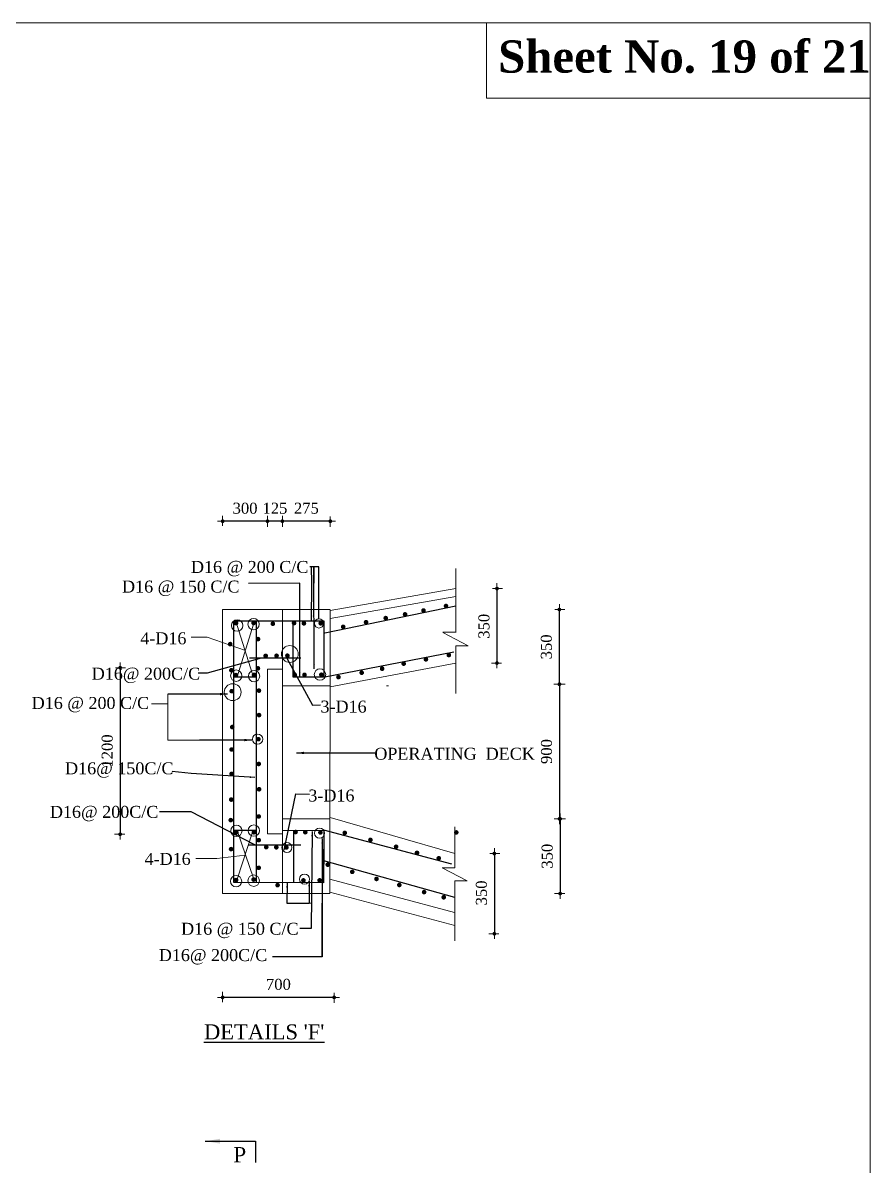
# Model space of a CAD drawing. Header units: inches. Extents: x -1277702 to 350617, y -622745 to 1282697.
# Drawn here: x -749285 to -731948, y 931288 to 954666 of the extents above; entities that cross this region are included whole.
import ezdxf

# ---------------------------------------------------------------- set-up
doc = ezdxf.new("R2010")
doc.units = ezdxf.units.IN
doc.header["$LTSCALE"] = 600
doc.header["$MEASUREMENT"] = 0
doc.linetypes.add('DASHED', pattern=[0.75, 0.5, -0.25])
doc.linetypes.add('DASHED2', pattern=[0.375, 0.25, -0.125])
for name, color, linetype, lineweight in [('arrow', 6, 'Continuous', 15), ('DIM', 140, 'Continuous', 15), ('DIMENSION', 3, 'Continuous', 15), ('LINE', 7, 'Continuous', 20)]:
    doc.layers.add(name, color=color, linetype=linetype, lineweight=lineweight)
doc.layers.add('ROD', color=1, linetype='Continuous')
doc.layers.add('TEXT', color=7, linetype='Continuous')
doc.styles.add('REGULAR', font='times.ttf', dxfattribs={"height": 200})
doc.styles.add('t250', font='times.ttf', dxfattribs={"height": 250})
doc.styles.add('time 180', font='times.ttf', dxfattribs={"height": 180})
doc.styles.add('TIMES', font='times.ttf')
doc.dimstyles.new('DOT3', dxfattribs={"dimtxt": 250, "dimasz": 1.5, "dimexe": 700, "dimexo": 500, "dimgap": 150, "dimtad": 1, "dimdec": 0, "dimzin": 0, "dimdsep": 46, "dimtxsty": 'TIMES', "dimblk1": 'DD', "dimblk2": 'DD', "dimsah": 1, "dimcen": 0, "dimse1": 1, "dimse2": 1, "dimclrd": 256, "dimclre": 256, "dimclrt": 256, "dimadec": 0, "dimazin": 0, "dimtfac": 1, "dimtdec": 0, "dimtofl": 0, "dimtmove": 0, "dimatfit": 3, "dimldrblk": 'DD', "dimfxl": 1, "dimtolj": 1, "dimtzin": 0, "dimarcsym": 0})
doc.dimstyles.new('sec', dxfattribs={"dimtxt": 180, "dimasz": 300, "dimexe": 0.18, "dimexo": 0.0625, "dimgap": 0.09, "dimtad": 0, "dimtih": 1, "dimtoh": 1, "dimdec": 0, "dimzin": 0, "dimdsep": 46, "dimtxsty": 'REGULAR', "dimcen": 0.09, "dimadec": 0, "dimazin": 0, "dimtfac": 1, "dimtdec": 0, "dimtofl": 0, "dimtmove": 0, "dimatfit": 3, "dimfxl": 1, "dimtolj": 1, "dimtzin": 0, "dimarcsym": 0})
doc.dimstyles.get("Standard").update_dxf_attribs({"dimtxt": 100, "dimasz": 0.18, "dimexe": 0.18, "dimexo": 0.0625, "dimgap": 0.09, "dimtad": 0, "dimtih": 1, "dimtoh": 1, "dimdec": 4, "dimzin": 0, "dimdsep": 46, "dimtxsty": 'Standard', "dimcen": 0.09, "dimadec": 0, "dimazin": 0, "dimtfac": 1, "dimtdec": 4, "dimtofl": 0, "dimtmove": 0, "dimatfit": 3, "dimfxl": 1, "dimtolj": 1, "dimtzin": 0, "dimarcsym": 0})

# ---------------------------------------------------------------- blocks, each defined once
blk = doc.blocks.new('DOT')
at = {"layer": 'DIM'}
for p, q in [((-75, 0), (71, 0)), ((0, 63), (0, -75))]:
    blk.add_line(p, q, dxfattribs=at)
at = {"layer": 'DIM', "const_width": 24.8}
blk.add_lwpolyline([(-13, 0, 1), (13, 0, 1)], format="xyb", close=True, dxfattribs=at)
blk = doc.blocks.new('DD')
at = {"layer": 'DIM'}
blk.add_blockref('DOT', (0, 0), dxfattribs=at)
blk = doc.blocks.new('*D275')
at = {"layer": 'DEFPOINTS', "color": 0, "ltscale": 2}
for p in [(-742876, 941142), (-742876, 938390), (-738304, 938390)]:
    blk.add_point(p, dxfattribs=at)
at = {"layer": 'DIMENSION', "color": 1, "lineweight": -2, "ltscale": 2}
blk.add_line((-738304, 941140), (-738304, 938391), dxfattribs=at)
at = {"layer": 'DIMENSION', "color": 1, "lineweight": -2, "ltscale": 2, "xscale": 1.5, "yscale": 1.5, "zscale": 1.5}
for p, rotation in [((-738304, 941142), 90), ((-738304, 938390), 270)]:
    blk.add_blockref('DD', p, dxfattribs=dict(at, rotation=rotation))
at = {"layer": 'DIMENSION', "color": 1, "ltscale": 2, "insert": (-738569, 939766), "char_height": 250, "attachment_point": 5, "rotation": 90, "style": 't250'}
blk.add_mtext('\\A1;{\\H0.9x;9\\fTimes New Roman|b0|i0|c238|p18;00}', dxfattribs=at)
blk = doc.blocks.new('*D276')
at = {"layer": 'DEFPOINTS', "color": 0, "ltscale": 2}
for p in [(-743645, 942670), (-738307, 942670), (-743645, 941142)]:
    blk.add_point(p, dxfattribs=at)
at = {"layer": 'DIMENSION', "color": 1, "lineweight": -2, "ltscale": 2}
blk.add_line((-738307, 941143), (-738307, 942669), dxfattribs=at)
at = {"layer": 'DIMENSION', "color": 1, "lineweight": -2, "ltscale": 2, "xscale": 1.5, "yscale": 1.5, "zscale": 1.5}
for p, rotation in [((-738307, 942670), 90), ((-738307, 941142), 270)]:
    blk.add_blockref('DD', p, dxfattribs=dict(at, rotation=rotation))
at = {"layer": 'DIMENSION', "color": 1, "ltscale": 2, "insert": (-738572, 941906), "char_height": 250, "attachment_point": 5, "rotation": 90, "style": 't250'}
blk.add_mtext('\\A1;{\\fTimes New Roman|b0|i0|c0|p18;\\H0.9x;35\\fTimes New Roman|b0|i0|c238|p18;0}', dxfattribs=at)
blk = doc.blocks.new('*D277')
at = {"layer": 'DEFPOINTS', "color": 0, "ltscale": 2}
for p in [(-743627, 938390), (-743622, 936861), (-738291, 936861)]:
    blk.add_point(p, dxfattribs=at)
at = {"layer": 'DIMENSION', "color": 1, "lineweight": -2, "ltscale": 2}
blk.add_line((-738291, 938388), (-738291, 936863), dxfattribs=at)
at = {"layer": 'DIMENSION', "color": 1, "lineweight": -2, "ltscale": 2, "xscale": 1.5, "yscale": 1.5, "zscale": 1.5}
for p, rotation in [((-738291, 938390), 90), ((-738291, 936861), 270)]:
    blk.add_blockref('DD', p, dxfattribs=dict(at, rotation=rotation))
at = {"layer": 'DIMENSION', "color": 1, "ltscale": 2, "insert": (-738556, 937625), "char_height": 250, "attachment_point": 5, "rotation": 90, "style": 't250'}
blk.add_mtext('\\A1;{\\H0.9x;3\\fTimes New Roman|b0|i0|c238|p18;50}', dxfattribs=at)
blk = doc.blocks.new('*D278')
at = {"layer": 'DEFPOINTS', "color": 0, "ltscale": 2}
for p in [(-745197, 935201), (-742915, 935003), (-745197, 934738)]:
    blk.add_point(p, dxfattribs=at)
at = {"layer": 'DIMENSION', "color": 1, "lineweight": -2, "ltscale": 2}
blk.add_line((-742917, 934738), (-745195, 934738), dxfattribs=at)
at = {"layer": 'DIMENSION', "color": 1, "lineweight": -2, "ltscale": 2, "xscale": 1.5, "yscale": 1.5, "zscale": 1.5, "rotation": 180}
blk.add_blockref('DD', (-745197, 934738), dxfattribs=at)
at = {"layer": 'DIMENSION', "color": 1, "lineweight": -2, "ltscale": 2, "xscale": 1.5, "yscale": 1.5, "zscale": 1.5}
blk.add_blockref('DD', (-742915, 934738), dxfattribs=at)
at = {"layer": 'DIMENSION', "color": 1, "ltscale": 2, "insert": (-744056, 935003), "char_height": 250, "attachment_point": 5, "style": 't250'}
blk.add_mtext('\\A1;{\\fTimes New Roman CE|b0|i0|c238|p18;\\H0.9x;700}', dxfattribs=at)
blk = doc.blocks.new('*D283')
at = {"layer": 'DEFPOINTS', "color": 0, "ltscale": 2}
for p in [(-740426, 943099), (-740426, 941575), (-739584, 941575)]:
    blk.add_point(p, dxfattribs=at)
at = {"layer": 'DIMENSION', "color": 1, "lineweight": -2, "ltscale": 2}
blk.add_line((-739584, 943097), (-739584, 941577), dxfattribs=at)
at = {"layer": 'DIMENSION', "color": 1, "lineweight": -2, "ltscale": 2, "xscale": 1.5, "yscale": 1.5, "zscale": 1.5}
for p, rotation in [((-739584, 943099), 90), ((-739584, 941575), 270)]:
    blk.add_blockref('DD', p, dxfattribs=dict(at, rotation=rotation))
at = {"layer": 'DIMENSION', "color": 1, "ltscale": 2, "insert": (-739849, 942327), "char_height": 250, "attachment_point": 5, "rotation": 90, "style": 't250'}
blk.add_mtext('\\A1;{\\H0.9x;3\\fTimes New Roman|b0|i0|c238|p18;50}', dxfattribs=at)
blk = doc.blocks.new('*D284')
at = {"layer": 'DEFPOINTS', "color": 0, "ltscale": 2}
for p in [(-740446, 937680), (-740446, 936040), (-739637, 936040)]:
    blk.add_point(p, dxfattribs=at)
at = {"layer": 'DIMENSION', "color": 1, "lineweight": -2, "ltscale": 2}
blk.add_line((-739637, 937678), (-739637, 936041), dxfattribs=at)
at = {"layer": 'DIMENSION', "color": 1, "lineweight": -2, "ltscale": 2, "xscale": 1.5, "yscale": 1.5, "zscale": 1.5}
for p, rotation in [((-739637, 937680), 90), ((-739637, 936040), 270)]:
    blk.add_blockref('DD', p, dxfattribs=dict(at, rotation=rotation))
at = {"layer": 'DIMENSION', "color": 1, "ltscale": 2, "insert": (-739901, 936874), "char_height": 250, "attachment_point": 5, "rotation": 90, "style": 't250'}
blk.add_mtext('\\A1;{\\H0.9x;3\\fTimes New Roman|b0|i0|c238|p18;50}', dxfattribs=at)
blk = doc.blocks.new('*D279')
at = {"layer": 'DEFPOINTS', "color": 0, "ltscale": 2}
for p in [(-743974, 944476), (-743974, 940252), (-742994, 940145)]:
    blk.add_point(p, dxfattribs=at)
at = {"layer": 'DIMENSION', "color": 1, "lineweight": -2, "ltscale": 2}
blk.add_line((-742995, 944476), (-743972, 944476), dxfattribs=at)
at = {"layer": 'DIMENSION', "color": 1, "lineweight": -2, "ltscale": 2, "xscale": 1.5, "yscale": 1.5, "zscale": 1.5, "rotation": 180}
blk.add_blockref('DD', (-743974, 944476), dxfattribs=at)
at = {"layer": 'DIMENSION', "color": 1, "lineweight": -2, "ltscale": 2, "xscale": 1.5, "yscale": 1.5, "zscale": 1.5}
blk.add_blockref('DD', (-742994, 944476), dxfattribs=at)
at = {"layer": 'DIMENSION', "color": 1, "ltscale": 2, "insert": (-743484, 944740), "char_height": 180, "attachment_point": 5, "style": 'time 180'}
blk.add_mtext('\\A1;{\\H1.25x;275}', dxfattribs=at)
blk = doc.blocks.new('*D280')
at = {"layer": 'DEFPOINTS', "color": 0, "ltscale": 2}
for p in [(-744280, 944476), (-744280, 940252), (-743974, 940252)]:
    blk.add_point(p, dxfattribs=at)
at = {"layer": 'DIMENSION', "color": 1, "lineweight": -2, "ltscale": 2}
blk.add_line((-743975, 944476), (-744278, 944476), dxfattribs=at)
at = {"layer": 'DIMENSION', "color": 1, "lineweight": -2, "ltscale": 2, "xscale": 1.5, "yscale": 1.5, "zscale": 1.5, "rotation": 180}
blk.add_blockref('DD', (-744280, 944476), dxfattribs=at)
at = {"layer": 'DIMENSION', "color": 1, "lineweight": -2, "ltscale": 2, "xscale": 1.5, "yscale": 1.5, "zscale": 1.5}
blk.add_blockref('DD', (-743974, 944476), dxfattribs=at)
at = {"layer": 'DIMENSION', "color": 1, "ltscale": 2, "insert": (-744127, 944740), "char_height": 180, "attachment_point": 5, "style": 'time 180'}
blk.add_mtext('\\A1;{\\H1.25x;125}', dxfattribs=at)
blk = doc.blocks.new('*D281')
at = {"layer": 'DEFPOINTS', "color": 0, "ltscale": 2}
for p in [(-745197, 944476), (-745197, 941475), (-744280, 940252)]:
    blk.add_point(p, dxfattribs=at)
at = {"layer": 'DIMENSION', "color": 1, "lineweight": -2, "ltscale": 2}
blk.add_line((-744281, 944476), (-745195, 944476), dxfattribs=at)
at = {"layer": 'DIMENSION', "color": 1, "lineweight": -2, "ltscale": 2, "xscale": 1.5, "yscale": 1.5, "zscale": 1.5, "rotation": 180}
blk.add_blockref('DD', (-745197, 944476), dxfattribs=at)
at = {"layer": 'DIMENSION', "color": 1, "lineweight": -2, "ltscale": 2, "xscale": 1.5, "yscale": 1.5, "zscale": 1.5}
blk.add_blockref('DD', (-744280, 944476), dxfattribs=at)
at = {"layer": 'DIMENSION', "color": 1, "ltscale": 2, "insert": (-744738, 944740), "char_height": 180, "attachment_point": 5, "style": 'time 180'}
blk.add_mtext('\\A1;{\\H1.25x;300}', dxfattribs=at)
blk = doc.blocks.new('*D282')
at = {"layer": 'DEFPOINTS', "color": 0, "ltscale": 2}
for p in [(-750839, 941480), (-750839, 938074), (-747294, 938074)]:
    blk.add_point(p, dxfattribs=at)
at = {"layer": 'DIMENSION', "color": 1, "lineweight": -2, "ltscale": 2}
blk.add_line((-747294, 941479), (-747294, 938076), dxfattribs=at)
at = {"layer": 'DIMENSION', "color": 1, "lineweight": -2, "ltscale": 2, "xscale": 1.5, "yscale": 1.5, "zscale": 1.5}
for p, rotation in [((-747294, 941480), 90), ((-747294, 938074), 270)]:
    blk.add_blockref('DD', p, dxfattribs=dict(at, rotation=rotation))
at = {"layer": 'DIMENSION', "color": 1, "ltscale": 2, "insert": (-747558, 939777), "char_height": 250, "attachment_point": 5, "rotation": 90, "style": 't250'}
blk.add_mtext('\\A1;{\\fTimes New Roman|b0|i0|c238|p18;\\H0.9x;1\\fTimes New Roman|b0|i0|c0|p18;2\\fTimes New Roman|b0|i0|c238|p18;00}', dxfattribs=at)

msp = doc.modelspace()

# ---------------------------------------------------------------- linework, layer by layer
at = {"color": 7}
msp.add_line((-743161.71246, 935570.70504), (-744173.2598, 935570.70504), dxfattribs=at)
at = {"layer": 'LINE', "linetype": 'Continuous'}
for p, q in [((-740426.45734, 943507.56512), (-740426.45734, 942200.17574)), ((-742994.76123, 942485.62792), (-740426.45734, 942937.78786)), ((-745196.97895, 942670.48386), (-742993.79324, 942670.48386)), ((-745196.97895, 936861.04386), (-745196.97895, 942670.48386)), ((-745196.97895, 942670.48386), (-745196.97895, 936861.04386)), ((-744509.01895, 942441.16386), (-744509.01895, 941141.68386)), ((-744563.41771, 942371.48722), (-744901.48455, 941290.76108)), ((-744899.09895, 942343.09442), (-744589.30087, 941369.66757)), ((-740688.38517, 942207.37574), (-740426.45734, 942207.37574)), ((-740688.38517, 942200.17574), (-740171.50597, 941930.12732)), ((-745510.12017, 942105.72282), (-745843.7762, 942105.72282)), ((-744732.45113, 941831.12415), (-745510.12017, 942105.72282)), ((-740426.45734, 941930.12732), (-740426.45734, 940951.93428)), ((-740426.45734, 941930.12732), (-740171.50597, 941930.12732)), ((-740426.45734, 941575.1686), (-742996.55012, 941089.44)), ((-743973.93895, 941447.44386), (-744151.82189, 941447.44386)), ((-744509.01895, 941141.68386), (-744509.01895, 938389.84386)), ((-744279.69895, 941139.33656), (-744279.69895, 941139.33656)), ((-744279.69895, 941139.33656), (-744279.69895, 938400.18308)), ((-744279.69895, 941139.33656), (-744279.69895, 941139.33656)), ((-742993.79324, 941110.87454), (-743981.65113, 941110.87454)), ((-746316.9435, 940495.67041), (-746316.9435, 940940.24968)), ((-746316.51332, 940741.45006), (-746655.569, 940741.45006)), ((-743973.93895, 938389.84386), (-743000.17488, 938391.38437)), ((-740446.09677, 937679.62556), (-743000.13685, 938420.18736)), ((-740446.09677, 938223.17015), (-740446.09677, 937390.32509)), ((-744583.88391, 938115.71379), (-744897.35127, 937156.61507)), ((-744894.99437, 938127.37942), (-744568.30481, 937175.94741)), ((-744151.82189, 938084.08386), (-743973.93895, 938084.08386)), ((-745314.54482, 937577.80578), (-745747.4618, 937577.80578)), ((-744737.8993, 937648.48288), (-745314.54482, 937577.80578)), ((-740708.0246, 937390.32509), (-740446.09677, 937390.32509)), ((-740708.0246, 937390.32509), (-740191.1454, 937120.27667)), ((-743001.80587, 937156.31247), (-740453.16482, 936474.60508)), ((-740446.09677, 937120.27667), (-740446.09677, 935897.82099)), ((-740446.09677, 937120.27667), (-740191.1454, 937120.27667)), ((-743002.1958, 936861.04386), (-745196.97895, 936861.04386))]:
    msp.add_line(p, q, dxfattribs=at)
at = {"layer": 'LINE', "linetype": 'DASHED2', "ltscale": 700}
for p, q in [((-742994.55096, 942649.73941), (-740426.45734, 943098.5423)), ((-743002.16124, 936887.20858), (-740446.09677, 936211.74553))]:
    msp.add_line(p, q, dxfattribs=at)
at = {"layer": 'LINE', "ltscale": 0.13}
for p, q in [((-743973.93895, 936861.04386), (-743973.93895, 942670.48386)), ((-742994.53479, 942662.36021), (-743002.1958, 936861.04386)), ((-744151.82189, 941447.44386), (-744279.69895, 941447.44386)), ((-744279.69895, 941447.44386), (-744279.69895, 941139.33656)), ((-744279.69895, 941139.33656), (-744279.69895, 938084.08386)), ((-741800.97445, 941110.87454), (-741841.33113, 941110.87454)), ((-746316.9435, 940000.42464), (-746316.9435, 940509.45335)), ((-745671.44423, 940000.42464), (-746316.9435, 940000.42464)), ((-744279.69895, 938084.08386), (-744151.82189, 938084.08386))]:
    msp.add_line(p, q, dxfattribs=at)
at = {"layer": 'LINE', "linetype": 'DASHED', "ltscale": 200}
for p, q in [((-743973.93895, 941141.68386), (-743973.93895, 941447.44386)), ((-743973.93895, 938084.08386), (-743973.93895, 938389.84386))]:
    msp.add_line(p, q, dxfattribs=at)
at = {"layer": 'LINE', "color": 2, "linetype": 'Continuous'}
msp.add_line((-740842.82449, 937747.14685), (-740842.82449, 937747.14685), dxfattribs=at)
at = {"layer": 'LINE', "elevation": 0}
msp.add_lwpolyline([(-731948.14005, 907207.81968), (-799061.32311, 907207.81968), (-799061.32311, 954666.4277), (-731948.14005, 954666.4277)], close=True, dxfattribs=at)
at = {"layer": 'LINE', "lineweight": 9, "elevation": 0}
msp.add_lwpolyline([(-731948.14005, 954666.4277), (-739795.60393, 954666.4277), (-739795.60393, 953127.06958), (-731948.14005, 953127.06958)], close=True, dxfattribs=at)
at = {"layer": 'LINE', "linetype": 'Continuous'}
for centre, radius in [((-744899.09895, 942343.09442), 116.71423), ((-744563.03614, 942371.49031), 116.71423), ((-743225.80884, 942385.35094), 93.67838), ((-743822.79362, 941760.07204), 173.00828), ((-744917.45819, 941316.49644), 116.71423), ((-744553.90529, 941308.84992), 116.71423), ((-743205.49933, 941339.75252), 117.32187), ((-744990.99825, 940979.18355), 173.00828), ((-744481.30206, 940018.88151), 105.38491), ((-744915.63405, 938145.97583), 116.71423), ((-744557.60561, 938148.54612), 116.71423), ((-743213.02915, 938095.80842), 102.83198), ((-743880.84775, 937801.61878), 102.83198), ((-743522.42735, 937157.81069), 102.83198), ((-744922.00553, 937113.36512), 116.71423), ((-744561.73019, 937124.53877), 116.71423)]:
    msp.add_circle(centre, radius, dxfattribs=at)
at = {"layer": 'ROD', "linetype": 'Continuous'}
for p, q in [((-740426.45734, 942739.45396), (-743105.09473, 942184.9513)), ((-744967.65895, 942441.16386), (-743128.618, 942437.90798)), ((-744967.65895, 937090.36386), (-744967.65895, 942441.16386)), ((-744509.01895, 942441.16386), (-744509.01895, 937090.36386)), ((-743755.03214, 941284.58412), (-743755.03214, 942441.16386)), ((-743128.618, 942437.90798), (-743128.618, 941286.42755)), ((-740466.42057, 941800.97959), (-743105.16916, 941286.44287)), ((-743598.81923, 941676.76386), (-744649.19177, 941676.76386)), ((-744509.01895, 941286.44287), (-744967.65895, 941286.44287)), ((-743128.618, 941286.44287), (-743755.03214, 941286.44287)), ((-744967.65895, 938160.52386), (-744509.01895, 938160.52386)), ((-743973.93895, 938160.52386), (-743128.2397, 938152.53115)), ((-743744.61895, 938160.52386), (-743744.61895, 937090.36386)), ((-743128.2397, 938152.53115), (-743128.2397, 937464.57115)), ((-740509.95926, 937459.37741), (-743124.80859, 938160.52386)), ((-744676.44644, 937854.76386), (-743599.3836, 937854.76386)), ((-743128.2397, 937082.37115), (-743128.2397, 937770.33115)), ((-740446.09677, 936778.73047), (-743124.80859, 937528.4076)), ((-743128.2397, 937082.37115), (-744967.65895, 937090.36386))]:
    msp.add_line(p, q, dxfattribs=at)
at = {"layer": 'ROD', "linetype": 'Continuous', "const_width": 47.08704}
for points in [[(-741063.94033, 942649.25451, -1), (-741111.02737, 942649.25451, -1)], [(-740603.22015, 942741.6615, -1), (-740650.30719, 942741.6615, -1)], [(-744899.48052, 942390.17837, -1), (-744946.56756, 942390.17837, -1)], [(-744539.87419, 942395.03074, -1), (-744586.96123, 942395.03074, -1)], [(-744146.44718, 942379.19983, -1), (-744193.53422, 942379.19983, -1)], [(-743712.57923, 942391.53462, -1), (-743759.66627, 942391.53462, -1)], [(-743511.05457, 942387.59847, -1), (-743558.14161, 942387.59847, -1)], [(-743166.20714, 942388.42128, -1), (-743213.29418, 942388.42128, -1)], [(-742239.11214, 942410.96047, -1), (-742286.19918, 942410.96047, -1)], [(-741836.42643, 942493.97052, -1), (-741883.51347, 942493.97052, -1)], [(-741440.1311, 942570.59679, -1), (-741487.21814, 942570.59679, -1)], [(-742706.37899, 942316.32153, -1), (-742753.46603, 942316.32153, -1)], [(-745018.8135, 941962.5891, -1), (-745065.90054, 941962.5891, -1)], [(-744449.6499, 942064.86979, -1), (-744496.73694, 942064.86979, -1)], [(-744292.58393, 941722.44708, -1), (-744339.67097, 941722.44708, -1)], [(-744070.0881, 941724.06998, -1), (-744117.17514, 941724.06998, -1)], [(-743847.59227, 941725.69288, -1), (-743894.67931, 941725.69288, -1)], [(-741014.13262, 941651.09241, -1), (-741061.21966, 941651.09241, -1)], [(-740544.98599, 941738.8728, -1), (-740592.07303, 941738.8728, -1)], [(-744994.372, 941428.34833, -1), (-745041.45904, 941428.34833, -1)], [(-744452.10055, 941466.3295, -1), (-744499.18759, 941466.3295, -1)], [(-741909.93327, 941460.26159, -1), (-741957.02031, 941460.26159, -1)], [(-741468.89654, 941562.42868, -1), (-741515.98358, 941562.42868, -1)], [(-744901.48455, 941328.56108, -1), (-744948.57159, 941328.56108, -1)], [(-744530.55021, 941332.39114, -1), (-744577.63725, 941332.39114, -1)], [(-743699.64954, 941338.53462, -1), (-743746.73658, 941338.53462, -1)], [(-743498.12488, 941334.59847, -1), (-743545.21192, 941334.59847, -1)], [(-743153.27745, 941335.42128, -1), (-743200.36449, 941335.42128, -1)], [(-742803.48079, 941287.81798, -1), (-742850.56783, 941287.81798, -1)], [(-742328.5993, 941377.25154, -1), (-742375.68634, 941377.25154, -1)], [(-744987.84269, 940999.83065, -1), (-745034.92973, 940999.83065, -1)], [(-744431.37954, 941010.94128, -1), (-744478.46658, 941010.94128, -1)], [(-744429.00051, 940511.03677, -1), (-744476.08755, 940511.03677, -1)], [(-744976.97642, 940266.65023, -1), (-745024.06346, 940266.65023, -1)], [(-744442.54536, 940018.56204, -1), (-744489.6324, 940018.56204, -1)], [(-744988.2855, 939807.56981, -1), (-745035.37254, 939807.56981, -1)], [(-744434.24046, 939511.51904, -1), (-744481.3275, 939511.51904, -1)], [(-744989.83534, 939309.32414, -1), (-745036.92238, 939309.32414, -1)], [(-744427.32911, 938994.21658, -1), (-744474.41615, 938994.21658, -1)], [(-744997.09833, 938782.85551, -1), (-745044.18537, 938782.85551, -1)], [(-744434.88297, 938437.74509, -1), (-744481.97001, 938437.74509, -1)], [(-745007.26131, 938363.1871, -1), (-745054.34835, 938363.1871, -1)], [(-744892.27897, 938112.51705, -1), (-744939.36601, 938112.51705, -1)], [(-744534.25053, 938115.08734, -1), (-744581.33757, 938115.08734, -1)], [(-744435.40392, 937953.64968, -1), (-744482.49096, 937953.64968, -1)], [(-743680.85647, 938120.12905, -1), (-743727.94351, 938120.12905, -1)], [(-743482.72945, 938116.17141, -1), (-743529.81649, 938116.17141, -1)], [(-743173.03539, 938110.62199, -1), (-743220.12243, 938110.62199, -1)], [(-742673.86337, 938101.66357, -1), (-742720.95041, 938101.66357, -1)], [(-742149.04698, 937959.21445, -1), (-742196.13402, 937959.21445, -1)], [(-740392.72068, 938111.11834, -1), (-740439.80772, 938111.11834, -1)], [(-745000.18065, 937770.2392, -1), (-745047.26769, 937770.2392, -1)], [(-744280.8494, 937810.47125, -1), (-744327.93644, 937810.47125, -1)], [(-744075.02415, 937807.59429, -1), (-744122.11119, 937807.59429, -1)], [(-743869.19891, 937804.71733, -1), (-743916.28595, 937804.71733, -1)], [(-741624.08863, 937818.16017, -1), (-741671.17567, 937818.16017, -1)], [(-741195.90648, 937694.36953, -1), (-741242.99352, 937694.36953, -1)], [(-743022.40143, 937452.26946, -1), (-743069.48847, 937452.26946, -1)], [(-740751.63114, 937582.69769, -1), (-740798.71818, 937582.69769, -1)], [(-744435.28237, 937387.838, -1), (-744482.36941, 937387.838, -1)], [(-742521.24207, 937305.19644, -1), (-742568.32911, 937305.19644, -1)], [(-744898.65045, 937136.90634, -1), (-744945.73749, 937136.90634, -1)], [(-744538.37511, 937148.07999, -1), (-744585.46215, 937148.07999, -1)], [(-744049.0792, 937033.53774, -1), (-744096.16624, 937033.53774, -1)], [(-743520.21945, 937130.50396, -1), (-743567.30649, 937130.50396, -1)], [(-743188.85875, 937131.70396, -1), (-743235.94579, 937131.70396, -1)], [(-742025.24451, 937160.52562, -1), (-742072.33155, 937160.52562, -1)], [(-741558.15565, 937037.62209, -1), (-741605.24269, 937037.62209, -1)], [(-741050.82297, 936891.5894, -1), (-741097.91001, 936891.5894, -1)], [(-740649.54384, 936785.6431, -1), (-740696.63088, 936785.6431, -1)]]:
    msp.add_lwpolyline(points, format="xyb", close=True, dxfattribs=at)

# ---------------------------------------------------------------- texts
at = {"layer": 'LINE', "color": 7, "lineweight": 9, "insert": (-739559.05942, 954308.62, 0), "char_height": 660.8841486, "width": 23738.7438453, "attachment_point": 1}
msp.add_mtext('{\\fTimes New Roman|b1|i0|c0|p18;Sheet No. 19 of 21}', dxfattribs=at)
at = {"layer": 'TEXT', "linetype": 'DASHED2', "style": 'REGULAR'}
for s, insert, char_height, width, attachment_point in [('{\\fTimes New Roman CE|b0|i0|c238|p18;D16 @ 2}0{\\fTimes New Roman CE|b0|i0|c238|p18;0 C/C\\P }', (-743441.89582, 943663.03773), 244.608, 7406.5550385, 3), ('{\\fTimes New Roman CE|b0|i0|c238|p18;D16 @ }15{\\fTimes New Roman CE|b0|i0|c238|p18;0 C/C\\P }', (-744851.86649, 943261.32224), 244.608, 7406.5550385, 3), ('{\\fTimes New Roman CE|b0|i0|c238|p18;4-D}16', (-745937.95066, 942203.6977), 244.608, 7406.5550385, 3), ('{\\fTimes New Roman CE|b0|i0|c238|p18;D16@ 2}0{\\fTimes New Roman CE|b0|i0|c238|p18;0C/C}', (-747874.95798, 941480.32792), 244.608, 7406.5550385, 1), ('{\\fTimes New Roman CE|b0|i0|c238|p18;D16 @ 200 C/C}', (-746700.37802, 940881.09747), 244.608, 7406.5550385, 3), ('{\\fTimes New Roman CE|b0|i0|c238|p18;3-D1}6{\\fTimes New Roman CE|b0|i0|c238|p18; }', (-742250.63114, 940807.21447), 244.608, 7406.5550385, 3), ('{\\fTimes New Roman CE|b0|i0|c238|p18;OPERATING  DECK}', (-738809.11402, 939843.4662), 244.608, 7406.5550385, 3), ('{\\fTimes New Roman CE|b0|i0|c238|p18;D16@ }15{\\fTimes New Roman CE|b0|i0|c238|p18;0C/C}', (-748420.68365, 939544.76964), 244.608, 7406.5550385, 1), ('{\\fTimes New Roman CE|b0|i0|c238|p18;3-D1}6{\\fTimes New Roman CE|b0|i0|c238|p18; }', (-742499.60762, 938988.6091), 244.608, 7406.5550385, 3), ('{\\fTimes New Roman CE|b0|i0|c238|p18;D16@ 2}0{\\fTimes New Roman CE|b0|i0|c238|p18;0C/C}', (-748730.7327, 938654.13111), 244.608, 7406.5550385, 1), ('{\\fTimes New Roman CE|b0|i0|c238|p18;4-D}16', (-745849.98508, 937692.23768), 244.608, 7406.5550385, 3), ('{\\fTimes New Roman CE|b0|i0|c238|p18;D16 @ }15{\\fTimes New Roman CE|b0|i0|c238|p18;0 C/C\\P }', (-743643.46969, 936263.76773), 244.608, 7406.5550385, 3), ('{\\fTimes New Roman CE|b0|i0|c238|p18;D16@ 2}0{\\fTimes New Roman CE|b0|i0|c238|p18;0C/C}', (-746503.09254, 935725.17622), 244.608, 7406.5550385, 1), ("{\\fTimes New Roman CE|b0|i0|c238|p18;\\L DETAILS 'F'}", (-745694.08504, 934186.44906), 305.76, 10580.7929122, 1)]:
    msp.add_mtext(s, dxfattribs=dict(at, insert=insert, char_height=char_height, width=width, attachment_point=attachment_point))
at = {"layer": 'TEXT', "linetype": 'Continuous', "insert": (-744977.71107, 931678.25795), "char_height": 312.5, "width": 5112.0868662, "attachment_point": 1, "style": 't250'}
msp.add_mtext('P', dxfattribs=at)

# ---------------------------------------------------------------- dimensions: what is measured, and where the dimension line sits
at = {"layer": 'DIMENSION', "color": 1, "ltscale": 2}
for base, p1, p2, angle, text, override, picture, middle in [((-745196.97895, 944475.70396), (-744279.69895, 940251.8948), (-745196.97895, 941474.9348), 180, '{\\H1.25x;300}', {"dimtxt": 200, "dimtxsty": 'time 180', "dimclrd": 1, "dimclrt": 1}, '*D281', (-744738.33895, 944475.70396)), ((-744279.69895, 944475.70396), (-743973.93895, 940251.8948), (-744279.69895, 940251.8948), 180, '{\\H1.25x;125}', {"dimtxsty": 'time 180', "dimclrd": 1, "dimclrt": 1}, '*D280', (-744126.81895, 944475.70396)), ((-743973.93895, 944475.70396), (-742993.79324, 940144.69079), (-743973.93895, 940251.8948), 180, '{\\H1.25x;275}', {"dimtxsty": 'time 180', "dimclrd": 1, "dimclrt": 1}, '*D279', (-743483.86609, 944475.70396)), ((-739584.10653, 941575.1686), (-740426.45734, 943098.5423), (-740426.45734, 941575.1686), 90, '{\\H0.9x;3\\fTimes New Roman|b0|i0|c238|p18;50}', {"dimtxsty": 't250', "dimclrd": 1, "dimclrt": 1}, '*D283', (-739584.10653, 942326.75893)), ((-739636.5768, 936039.65534), (-740446.09677, 937679.62556), (-740446.09677, 936039.65534), 90, '{\\H0.9x;3\\fTimes New Roman|b0|i0|c238|p18;50}', {"dimtxsty": 't250', "dimclrd": 1, "dimclrt": 1}, '*D284', (-739636.5768, 936873.77373)), ((-745196.97895, 934738.35662), (-742915.03995, 935003.1277), (-745196.97895, 935201.12958), 180, '{\\fTimes New Roman CE|b0|i0|c238|p18;\\H0.9x;700}', {"dimtxsty": 't250', "dimclrd": 1, "dimclrt": 1}, '*D278', (-744056.00945, 934738.35662))]:
    dim = msp.add_linear_dim(base=base, p1=p1, p2=p2, angle=angle, text=text, dimstyle='DOT3', override=override, dxfattribs=at)
    dim.commit()
    dim.dimension.update_dxf_attribs({"geometry": picture, "text_midpoint": middle, "dimtype": 160})
for base, p1, p2, text, picture, middle in [((-738307.3006, 942670.48386), (-743644.72412, 941141.68386), (-743644.72412, 942670.48386), '{\\fTimes New Roman|b0|i0|c0|p18;\\H0.9x;35\\fTimes New Roman|b0|i0|c238|p18;0}', '*D276', (-738571.74725, 941906.08386)), ((-747293.6161, 938074.21599), (-750839.28665, 941480.22803), (-750839.28665, 938074.21599), '{\\fTimes New Roman|b0|i0|c238|p18;\\H0.9x;1\\fTimes New Roman|b0|i0|c0|p18;2\\fTimes New Roman|b0|i0|c238|p18;00}', '*D282', (-747558.06275, 939777.22201)), ((-738303.89675, 938389.84386), (-742875.84916, 941141.68386), (-742875.84916, 938389.84386), '{\\H0.9x;9\\fTimes New Roman|b0|i0|c238|p18;00}', '*D275', (-738568.66784, 939765.76386)), ((-738291.33231, 936861.04386), (-743627.10179, 938389.84386), (-743622.39593, 936861.04386), '{\\H0.9x;3\\fTimes New Roman|b0|i0|c238|p18;50}', '*D277', (-738555.77895, 937625.44386))]:
    dim = msp.add_linear_dim(base=base, p1=p1, p2=p2, angle=90, text=text, dimstyle='DOT3', override={"dimtxsty": 't250', "dimclrd": 1, "dimclrt": 1}, dxfattribs=at)
    dim.commit()
    dim.dimension.update_dxf_attribs({"geometry": picture, "text_midpoint": middle})

# ---------------------------------------------------------------- leaders
at = {"layer": 'arrow', "linetype": 'Continuous'}
msp.add_leader([(-745551.34315, 931797.68865), (-744522.28499, 931797.68865), (-744522.28499, 931362.14317)], dimstyle='sec', override={"dimtxsty": 't250'}, dxfattribs=at)
at = {"layer": 'LINE', "color": 0}
for points, override in [([(-743227.64386, 942488.92578), (-743227.71771, 943544.33386), (-743412.87122, 943544.31941)], {"dimtxt": 200, "dimasz": 70, "dimtad": 1}), ([(-743380.53389, 942441.16386), (-743371.7045, 943210.83395), (-743381.20004, 943544.32188)], {"dimtxt": 200, "dimasz": 100, "dimtad": 1}), ([(-743325.25076, 941454.75568), (-743334.07494, 943544.32556), (-743334.01434, 943210.94696)], {"dimtxt": 200, "dimasz": 100, "dimtad": 1}), ([(-743619.40941, 941282.9825), (-743619.63594, 943210.09059), (-744666.39196, 943203.96455)], {"dimtxt": 200, "dimasz": 100, "dimtad": 1}), ([(-744408.48343, 941676.76386), (-745514.10712, 941365.74917), (-745698.61741, 941366.70508)], {"dimtxt": 200, "dimasz": 100, "dimtad": 1}), ([(-743886.32122, 941676.76386), (-743360.28734, 940716.94372), (-743196.36518, 940718.94159)], {"dimtxt": 200, "dimasz": 100, "dimtad": 1}), ([(-745099.64167, 940940.24968), (-746316.9435, 940940.24968)], {"dimtxt": 200, "dimasz": 150, "dimtad": 1}), ([(-744600.31172, 940000.42464), (-745671.44423, 940000.42464)], {"dimtxt": 200, "dimasz": 150, "dimtad": 1}), ([(-743683.10899, 939736.83193), (-742067.98551, 939736.83193)], {"dimtxt": 200, "dimasz": 150, "dimtad": 1}), ([(-744536.96405, 939236.37234), (-745842.8162, 939317.11784), (-746227.74867, 939354.38268)], {"dimtxt": 200, "dimasz": 100, "dimtad": 1}), ([(-743934.96341, 937745.81557), (-743700.21907, 938902.89613), (-743419.94398, 938895.26234)], {"dimtxt": 200, "dimasz": 100, "dimtad": 1}), ([(-744536.96405, 937854.76386), (-745842.8162, 938534.04921), (-746486.441, 938534.04921)], {"dimtxt": 200, "dimasz": 100, "dimtad": 1}), ([(-743366.54304, 938129.70011), (-743385.44493, 936149.12863), (-743618.58587, 936149.07511)], {"dimtxt": 200, "dimasz": 100, "dimtad": 1}), ([(-743160.2447, 937988.03206), (-743161.71246, 935570.70504), (-743161.57605, 936668.42672)], {"dimtxt": 200, "dimasz": 100, "dimtad": 1}), ([(-743879.49301, 937079.23282), (-743883.95709, 936668.36629), (-743426.75709, 936668.36629)], {"dimtxt": 200, "dimasz": 100, "dimtad": 1}), ([(-743427.3851, 937111.73956), (-743426.75709, 936668.36629), (-743380.469, 936670.51576)], {"dimtxt": 200, "dimasz": 100, "dimtad": 1})]:
    msp.add_leader(points, dimstyle='Standard', override=override, dxfattribs=at)

doc.saveas('drawing.dxf')
